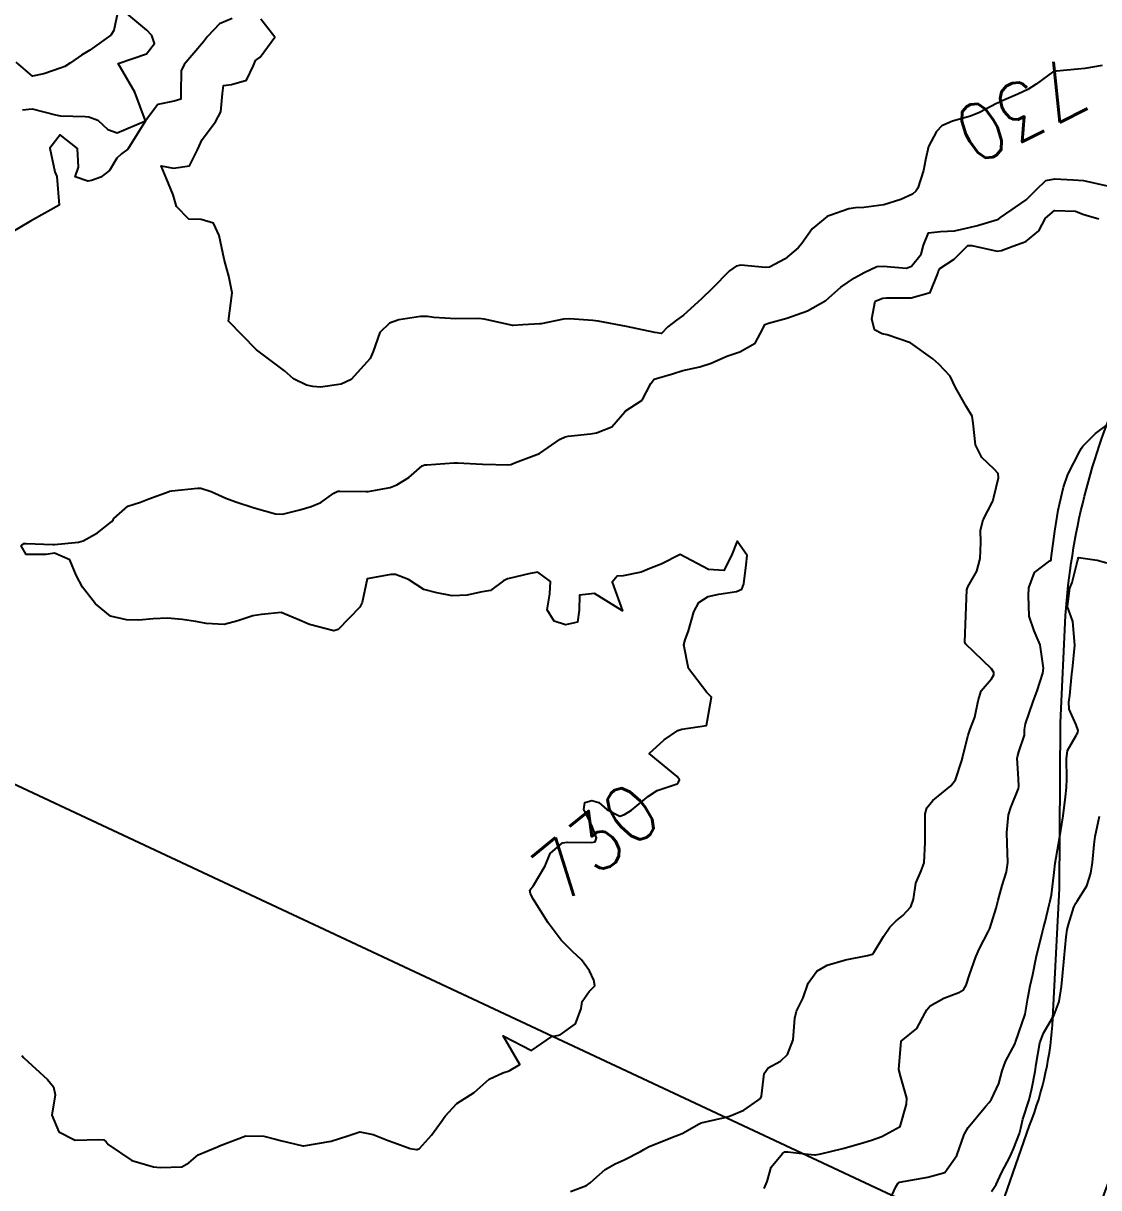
# Model space of a CAD drawing. Header units: metres. Extents: x 318500 to 325275, y 7408834 to 7428799.
# Drawn here: x 323941 to 324016.6, y 7420411.3 to 7420493.1 of the extents above; entities that cross this region are included whole.
import ezdxf
from ezdxf.enums import TextEntityAlignment as Align

# ---------------------------------------------------------------- set-up
doc = ezdxf.new("R2010")
doc.units = ezdxf.units.M
doc.header["$MEASUREMENT"] = 0
doc.layers.add('_TEXTO_CONGELA', color=45, linetype='Continuous', plot=False)
for name, color, linetype in [('Cotas', 45, 'Continuous'), ('Curvas de Nivel 1m', 11, 'Continuous'), ('Curvas de Nivel 5m', 15, 'Continuous'), ('Vias Primárias', 230, 'Continuous')]:
    doc.layers.add(name, color=color, linetype=linetype)
doc.styles.add('Style-STANDARD', font='STANDARD.shx')

msp = doc.modelspace()

# ---------------------------------------------------------------- linework, layer by layer
at = {"layer": '_TEXTO_CONGELA'}
msp.add_line((324298.389, 7420271.953), (323900.004, 7420458.511), dxfattribs=at)
at = {"layer": 'Curvas de Nivel 1m', "flags": 128}
for points, elevation in [([(323979.448, 7420410.996), (323980.583, 7420411.41), (323980.84, 7420411.593), (323981.087, 7420411.845), (323981.907, 7420412.53), (323982.606, 7420412.928), (323983.227, 7420413.205), (323984.386, 7420413.804), (323984.621, 7420413.944), (323984.953, 7420414.124), (323986.63, 7420414.812), (323987.316, 7420415.08), (323988.508, 7420415.751), (323988.596, 7420415.795), (323988.641, 7420415.812), (323990.194, 7420416.179), (323990.648, 7420416.279), (323991.646, 7420416.714), (323992.666, 7420417.424), (323992.818, 7420417.538), (323992.894, 7420417.688), (323993.086, 7420419.294), (323993.371, 7420419.683), (323994.223, 7420420.156), (323994.71, 7420420.63), (323995.113, 7420421.664), (323995.233, 7420423.172), (323995.364, 7420423.661), (323995.816, 7420424.603), (323996.183, 7420425.649), (323996.789, 7420426.496), (323997.521, 7420426.904), (323998.797, 7420427.27), (324000.353, 7420427.597), (324000.702, 7420427.691), (324000.803, 7420427.789), (324001.468, 7420428.932), (324001.918, 7420429.574), (324002.37, 7420430.034), (324002.842, 7420430.393), (324003.398, 7420431.008), (324003.575, 7420431.553), (324003.747, 7420432.676), (324004.131, 7420433.547), (324004.328, 7420434.106), (324004.397, 7420435.545), (324004.394, 7420436.069), (324004.409, 7420437.545), (324004.523, 7420437.966), (324004.949, 7420438.484), (324006.212, 7420439.521), (324006.538, 7420439.945), (324006.987, 7420441.294), (324007.026, 7420441.473), (324007.034, 7420441.509), (324007.433, 7420443.085), (324007.567, 7420443.502), (324007.888, 7420444.356), (324008.141, 7420445.493), (324008.334, 7420446.208), (324009.063, 7420447.045), (324009.231, 7420447.315), (324009.244, 7420447.478), (324009.074, 7420447.757), (324007.244, 7420449.508), (324007.203, 7420449.611), (324007.275, 7420451.508), (324007.341, 7420453.313), (324007.407, 7420453.506), (324008.049, 7420454.614), (324008.27, 7420455.494), (324008.318, 7420456.62), (324008.292, 7420457.494), (324008.487, 7420458.215), (324009.146, 7420459.481), (324009.172, 7420459.539), (324009.235, 7420459.828), (324009.553, 7420461.179), (324009.534, 7420461.477), (324009.263, 7420461.797), (324008.384, 7420462.606), (324007.947, 7420463.5), (324007.787, 7420465.019), (324007.707, 7420465.504), (324007.32, 7420466.163), (324006.532, 7420467.522), (324006.155, 7420468.335), (324005.356, 7420469.174), (324004.94, 7420469.544), (324003.377, 7420470.683), (324001.731, 7420471.239), (324001.386, 7420471.308), (324000.834, 7420471.598), (324000.641, 7420472.362), (324000.894, 7420473.598), (324001.422, 7420473.813), (324001.674, 7420473.837), (324003.423, 7420473.841), (324004.755, 7420474.218), (324005.305, 7420475.541), (324005.329, 7420475.654), (324005.446, 7420475.909), (324006.436, 7420476.545), (324007.411, 7420477.511), (324007.461, 7420477.519), (324007.693, 7420477.507), (324009.465, 7420477.127), (324009.773, 7420477.17), (324010.565, 7420477.469), (324011.233, 7420477.703), (324011.475, 7420477.808), (324012.389, 7420478.543), (324012.876, 7420479.439), (324013.505, 7420479.973), (324014.985, 7420479.936), (324015.503, 7420479.722), (324015.736, 7420479.64), (324016.628, 7420479.393)], 731), ([(323993.073, 7420411.195), (323993.281, 7420411.683), (323993.582, 7420412.704), (323994.373, 7420413.672), (323994.522, 7420413.77), (323994.621, 7420413.79), (323994.743, 7420413.79), (323995.946, 7420413.65), (323996.619, 7420413.564), (323996.695, 7420413.562), (323997.072, 7420413.633), (323998.624, 7420414.007), (323999.858, 7420414.367), (324000.635, 7420414.588), (324001.355, 7420414.863), (324002.65, 7420415.56), (324003.101, 7420417.12), (324003.115, 7420417.556), (324002.692, 7420419.025), (324002.547, 7420419.562), (324002.72, 7420421.56), (324003.82, 7420422.463), (324004.402, 7420423.543), (324004.52, 7420423.776), (324004.757, 7420424.035), (324005.705, 7420424.587), (324006.772, 7420424.979), (324007.099, 7420425.181), (324007.288, 7420425.502), (324007.524, 7420426.235), (324007.966, 7420427.493), (324008.217, 7420428.081), (324008.827, 7420429.26), (324008.908, 7420429.401), (324008.949, 7420429.479), (324009.403, 7420430.924), (324009.54, 7420431.473), (324009.821, 7420432.52), (324010.129, 7420433.468), (324010.229, 7420434.127), (324010.18, 7420435.467), (324010.153, 7420436.237), (324010.275, 7420437.467), (324010.425, 7420437.985), (324010.959, 7420439.337), (324010.984, 7420439.46), (324010.968, 7420440.004), (324010.885, 7420441.461), (324010.893, 7420441.559), (324010.997, 7420441.909), (324011.388, 7420443.081), (324011.398, 7420443.454), (324011.458, 7420443.887), (324011.995, 7420445.446), (324012.289, 7420446.203), (324012.687, 7420447.436), (324012.728, 7420447.783), (324012.487, 7420449.439), (324012.074, 7420450.41), (324011.72, 7420451.451), (324011.68, 7420452.914), (324011.707, 7420453.452), (324012.1, 7420454.512), (324013.179, 7420455.331), (324013.235, 7420455.373), (324013.257, 7420455.429), (324013.271, 7420455.518), (324013.527, 7420457.425), (324013.748, 7420458.897), (324013.876, 7420459.42), (324014.145, 7420460.518), (324014.443, 7420461.412), (324015.277, 7420463.051), (324015.401, 7420463.276), (324015.487, 7420463.398), (324016.395, 7420464.287), (324017.304, 7420464.981)], 732), ([(324001.544, 7420409.575), (324002.344, 7420411.32), (324002.476, 7420411.562), (324002.538, 7420411.614), (324002.591, 7420411.635), (324004.194, 7420411.938), (324004.597, 7420412.005), (324005.794, 7420412.331), (324006.62, 7420413.51), (324007.139, 7420415.006), (324007.417, 7420415.498), (324008.665, 7420416.98), (324008.897, 7420417.248), (324009.058, 7420417.476), (324009.579, 7420418.578), (324009.831, 7420419.469), (324010.049, 7420420.127), (324010.729, 7420421.402), (324010.745, 7420421.445), (324010.75, 7420421.46), (324010.765, 7420421.494), (324011.429, 7420423.45), (324011.629, 7420424.585), (324011.792, 7420425.445), (324011.983, 7420426.252), (324012.219, 7420427.439), (324012.651, 7420429.255), (324012.692, 7420429.432), (324012.72, 7420429.543), (324012.838, 7420429.958), (324013.123, 7420431.159), (324013.194, 7420431.425), (324013.289, 7420431.846), (324013.483, 7420433.421), (324013.551, 7420434.081), (324013.771, 7420435.417), (324013.955, 7420436.384), (324014.112, 7420437.412), (324014.276, 7420438.733), (324014.344, 7420439.409), (324014.369, 7420440.009), (324014.343, 7420441.41), (324014.412, 7420441.996), (324015.015, 7420443.062), (324015.152, 7420443.264), (324015.174, 7420443.398), (324015.024, 7420443.801), (324014.541, 7420444.913), (324014.516, 7420445.408), (324014.582, 7420445.872), (324014.727, 7420447.405), (324014.764, 7420447.715), (324014.942, 7420449.402), (324014.789, 7420451.077), (324014.679, 7420451.407), (324014.426, 7420452.115), (324014.568, 7420453.409), (324014.743, 7420453.82), (324015.141, 7420455.401), (324015.182, 7420455.567), (324016.507, 7420455.387), (324017.177, 7420455.207)], 733), ([(324009.069, 7420410.991), (324009.394, 7420411.472), (324009.775, 7420412.296), (324010.378, 7420413.462), (324010.461, 7420413.623), (324010.628, 7420413.998), (324011.041, 7420415.057), (324011.128, 7420415.453), (324011.284, 7420416.078), (324011.716, 7420417.444), (324011.898, 7420418.226), (324012.131, 7420419.439), (324012.212, 7420419.933), (324012.459, 7420421.434), (324012.737, 7420422.125), (324013.487, 7420423.419), (324013.819, 7420424.359), (324013.988, 7420425.412), (324014.068, 7420426.134), (324014.177, 7420427.409), (324014.321, 7420428.903), (324014.395, 7420429.407), (324014.475, 7420429.766), (324014.854, 7420430.976), (324014.993, 7420431.263), (324015.093, 7420431.398), (324015.777, 7420432.491), (324016.059, 7420433.388), (324016.163, 7420434.121), (324016.288, 7420435.386), (324016.356, 7420435.948), (324016.674, 7420437.383)], 734)]:
    msp.add_lwpolyline(points, dxfattribs=dict(at, elevation=elevation))
at = {"layer": 'Curvas de Nivel 5m', "elevation": 730, "flags": 128}
for points in [[(323940.92, 7420487.06), (323941.581, 7420487.126), (323943.235, 7420486.706), (323943.574, 7420486.637), (323945.329, 7420486.587), (323945.573, 7420486.564), (323946.215, 7420486.33), (323946.917, 7420485.673), (323947.561, 7420485.437), (323949.57, 7420486.28), (323948.806, 7420488.292), (323947.63, 7420490.31), (323949.637, 7420490.985), (323950.196, 7420491.723), (323950.008, 7420492.276), (323949.656, 7420492.657), (323947.68, 7420494.31), (323947.339, 7420492.63), (323947.119, 7420492.318), (323945.639, 7420491.251), (323945.071, 7420490.91), (323944.288, 7420490.353), (323943.889, 7420490.094), (323943.625, 7420490.008), (323942.415, 7420489.581), (323941.615, 7420489.421), (323940.475, 7420490.407)], [(323955.669, 7420493.492), (323954.763, 7420493.115), (323953.932, 7420492.226), (323953.646, 7420491.832), (323952.272, 7420490.25), (323952.07, 7420489.807), (323952.059, 7420488.253), (323952.049, 7420487.797), (323951.591, 7420487.671), (323950.427, 7420487.432), (323949.57, 7420486.28), (323948.316, 7420484.299), (323947.884, 7420483.966), (323947.54, 7420483.656), (323947.042, 7420482.803), (323946.412, 7420482.327), (323945.757, 7420482.095), (323945.516, 7420482.053), (323944.622, 7420482.349), (323944.844, 7420483.033), (323944.769, 7420484.348), (323943.559, 7420485.308), (323942.829, 7420484.371), (323943.194, 7420482.696), (323943.328, 7420482.363), (323943.49, 7420480.36), (323941.478, 7420479.225), (323940.08, 7420478.411)], [(324016.856, 7420490.177), (324015.638, 7420489.957), (324015.141, 7420489.911), (324013.635, 7420489.785), (324013.368, 7420489.7), (324013.001, 7420489.439), (324012.218, 7420488.855), (324011.615, 7420488.487), (324010.928, 7420488.152), (324009.601, 7420487.587), (324009.534, 7420487.558), (324009.41, 7420487.492), (324008.23, 7420486.867), (324007.591, 7420486.603), (324006.321, 7420486.263), (324005.584, 7420485.938), (324005.205, 7420485.546), (324004.641, 7420484.477), (324004.429, 7420483.551), (324004.291, 7420482.8), (324003.883, 7420481.556), (324003.749, 7420481.327), (324003.516, 7420481.13), (324002.683, 7420480.743), (324001.508, 7420480.373), (324000.079, 7420480.185), (323999.505, 7420480.157), (323999.041, 7420480.089), (323997.706, 7420479.638), (323997.556, 7420479.583), (323997.499, 7420479.551), (323996.455, 7420478.686), (323995.737, 7420477.666), (323995.622, 7420477.514), (323995.465, 7420477.357), (323994.549, 7420476.588), (323993.444, 7420475.995), (323993.183, 7420475.964), (323991.446, 7420476.124), (323991.099, 7420476.072), (323990.636, 7420475.732), (323989.427, 7420474.491), (323988.665, 7420473.761), (323987.403, 7420472.617), (323986.912, 7420472.27), (323986.296, 7420471.791), (323985.853, 7420471.325), (323985.384, 7420471.388), (323983.39, 7420471.83), (323981.395, 7420472.191), (323981.022, 7420472.237), (323979.397, 7420472.349), (323978.955, 7420472.328), (323977.392, 7420472.014), (323977.302, 7420472.001), (323976.108, 7420471.929), (323975.435, 7420471.894), (323975.389, 7420471.899), (323975.195, 7420471.942), (323973.396, 7420472.333), (323972.984, 7420472.379), (323971.395, 7420472.353), (323969.844, 7420472.46), (323969.395, 7420472.515), (323968.903, 7420472.517), (323967.393, 7420472.291), (323966.724, 7420472.05), (323966.046, 7420471.394), (323965.571, 7420470.067), (323965.355, 7420469.575), (323964.018, 7420468.09), (323963.327, 7420467.754), (323961.884, 7420467.555), (323961.325, 7420467.594), (323960.895, 7420467.696), (323959.977, 7420468.14), (323959.338, 7420468.707), (323957.36, 7420470.18), (323955.39, 7420472.2), (323955.663, 7420474.197), (323955.427, 7420475.367), (323955.182, 7420476.204), (323955.09, 7420476.56), (323954.736, 7420478.211), (323954.351, 7420479.09), (323953.481, 7420479.347), (323952.607, 7420479.369), (323951.75, 7420480.256), (323951.502, 7420481.083), (323951.02, 7420482.265), (323950.67, 7420483.131), (323951.53, 7420482.956), (323952.66, 7420483.117), (323953.214, 7420484.235), (323953.557, 7420484.979), (323954.491, 7420486.216), (323954.865, 7420486.927), (323954.975, 7420488.209), (323955.043, 7420488.774), (323955.61, 7420488.85), (323956.669, 7420489.135), (323957.162, 7420490.185), (323957.292, 7420490.525), (323957.636, 7420490.772), (323958.652, 7420492.165), (323957.669, 7420493.442)], [(323940.871, 7420420.557), (323941.007, 7420420.385), (323942.677, 7420418.86), (323943.1, 7420418.354), (323943.217, 7420417.796), (323942.975, 7420416.355), (323943.462, 7420415.181), (323944.623, 7420414.604), (323946.282, 7420414.655), (323946.623, 7420414.63), (323946.793, 7420414.479), (323946.944, 7420414.305), (323948.603, 7420413.167), (323950.129, 7420412.725), (323950.596, 7420412.67), (323952.117, 7420412.715), (323952.602, 7420413.003), (323953.261, 7420413.57), (323954.619, 7420414.132), (323954.668, 7420414.15), (323954.776, 7420414.198), (323956.627, 7420414.893), (323957.894, 7420414.891), (323958.625, 7420414.69), (323959.053, 7420414.572), (323960.621, 7420414.202), (323960.703, 7420414.201), (323962.624, 7420414.529), (323963.793, 7420414.914), (323964.631, 7420415.185), (323965.581, 7420415.008), (323966.625, 7420414.576), (323967.033, 7420414.443), (323968.183, 7420414.017), (323968.619, 7420413.937), (323968.683, 7420413.945), (323968.837, 7420414.008), (323969.674, 7420414.955), (323970.427, 7420415.992), (323970.516, 7420416.118), (323970.644, 7420416.287), (323971.465, 7420417.171), (323972.67, 7420417.96), (323973.737, 7420418.892), (323974.691, 7420419.342), (323975.152, 7420419.466), (323975.898, 7420419.918), (323974.72, 7420421.93), (323976.71, 7420420.91), (323978.143, 7420421.889), (323978.628, 7420421.975), (323978.722, 7420421.997), (323979.805, 7420422.792), (323980.206, 7420423.858), (323980.27, 7420424.345), (323980.768, 7420425.057), (323981.165, 7420425.455), (323981.099, 7420425.847), (323980.787, 7420426.515), (323980.222, 7420427.286), (323979.601, 7420427.868), (323978.812, 7420428.659), (323977.875, 7420429.894), (323976.854, 7420431.529), (323976.646, 7420431.912), (323976.592, 7420432.184), (323976.866, 7420432.517), (323977.681, 7420433.898), (323978.02, 7420434.766), (323978.904, 7420435.5), (323979.226, 7420435.555), (323980.905, 7420435.526), (323981.188, 7420435.574), (323981.295, 7420435.854), (323980.924, 7420436.787), (323980.406, 7420437.865), (323980.458, 7420438.352), (323980.946, 7420438.478), (323981.446, 7420438.353), (323982.005, 7420437.844), (323982.933, 7420437.392), (323983.265, 7420437.495), (323983.748, 7420437.818), (323984.95, 7420438.802), (323985.561, 7420439.187), (323986.959, 7420439.666), (323987.061, 7420439.778), (323987.123, 7420439.938), (323986.966, 7420440.169), (323984.99, 7420441.8), (323986.05, 7420442.744), (323987.014, 7420443.413), (323987.283, 7420443.509), (323989.02, 7420443.75), (323989.373, 7420445.745), (323989.045, 7420446.089), (323987.748, 7420447.77), (323987.433, 7420449.437), (323987.524, 7420449.774), (323987.757, 7420450.421), (323988.122, 7420451.765), (323988.482, 7420452.408), (323989.136, 7420452.834), (323989.887, 7420452.991), (323991.142, 7420453.179), (323991.518, 7420453.342), (323991.649, 7420453.715), (323991.82, 7420455.064), (323991.878, 7420455.713), (323991.19, 7420456.722), (323990.786, 7420455.726), (323990.247, 7420454.651), (323989.165, 7420454.722), (323987.18, 7420455.78), (323985.846, 7420455.117), (323985.166, 7420454.843), (323984.437, 7420454.535), (323983.157, 7420454.276), (323982.732, 7420454.26), (323982.399, 7420453.841), (323983.12, 7420451.83), (323981.138, 7420453.038), (323980.085, 7420452.921), (323980.067, 7420451.871), (323979.961, 7420451.022), (323979.11, 7420450.838), (323978.312, 7420451.092), (323977.827, 7420451.899), (323978.007, 7420453.027), (323978.041, 7420453.897), (323977.16, 7420454.553), (323976.619, 7420454.457), (323975.152, 7420454.092), (323975.029, 7420454.064), (323974.734, 7420453.944), (323973.839, 7420453.254), (323973.138, 7420453.131), (323972.188, 7420452.921), (323971.133, 7420452.888), (323970.048, 7420453.095), (323969.14, 7420453.337), (323968.053, 7420454.031), (323967.155, 7420454.38), (323966.82, 7420454.38), (323965.15, 7420454.07), (323964.794, 7420452.406), (323964.63, 7420452.077), (323963.104, 7420450.519), (323962.799, 7420450.407), (323961.108, 7420450.874), (323960.227, 7420451.249), (323959.116, 7420451.705), (323957.719, 7420451.559), (323957.113, 7420451.471), (323956.051, 7420451.128), (323955.107, 7420450.857), (323953.821, 7420450.933), (323953.108, 7420451.064), (323952.144, 7420451.205), (323951.106, 7420451.308), (323950.105, 7420451.265), (323949.103, 7420451.169), (323948.216, 7420451.181), (323947.107, 7420451.457), (323946.053, 7420452.321), (323945.137, 7420453.481), (323944.675, 7420454.337), (323944.233, 7420455.416), (323943.165, 7420455.874), (323942.582, 7420455.787), (323941.164, 7420455.79), (323940.811, 7420456.394), (323941.014, 7420456.55), (323941.173, 7420456.571), (323943.045, 7420456.488), (323943.172, 7420456.491), (323944.854, 7420456.655), (323945.176, 7420456.741), (323946.197, 7420457.308), (323947.197, 7420458.115), (323947.283, 7420458.225), (323947.34, 7420458.308), (323948.328, 7420459.179), (323949.218, 7420459.471), (323949.789, 7420459.706), (323951.229, 7420460.221), (323951.257, 7420460.233), (323951.405, 7420460.257), (323953.232, 7420460.458), (323953.453, 7420460.447), (323954.182, 7420460.216), (323955.223, 7420459.739), (323955.928, 7420459.485), (323957.213, 7420459.059), (323958.717, 7420458.648), (323959.207, 7420458.633), (323960.414, 7420458.93), (323961.216, 7420459.155), (323961.886, 7420459.447), (323962.8, 7420460.104), (323963.103, 7420460.23), (323963.232, 7420460.243), (323965.096, 7420460.208), (323965.232, 7420460.209), (323966.777, 7420460.507), (323967.24, 7420460.688), (323968.087, 7420461.192), (323969.022, 7420462.022), (323969.2, 7420462.081), (323969.261, 7420462.095), (323969.345, 7420462.103), (323971.262, 7420462.235), (323971.515, 7420462.238), (323973.262, 7420462.139), (323975.113, 7420462.09), (323975.262, 7420462.127), (323975.577, 7420462.249), (323977.27, 7420462.887), (323978.742, 7420463.888), (323979.093, 7420464.072), (323979.284, 7420464.119), (323980.869, 7420464.282), (323981.287, 7420464.338), (323982.369, 7420464.768), (323983.279, 7420465.83), (323983.293, 7420465.848), (323983.31, 7420465.858), (323984.489, 7420466.646), (323985.101, 7420467.804), (323985.343, 7420468.108), (323986.631, 7420468.503), (323987.349, 7420468.724), (323988.563, 7420468.973), (323989.355, 7420469.238), (323990.458, 7420469.734), (323991.365, 7420470.033), (323992.445, 7420470.638), (323993.002, 7420471.704), (323993.125, 7420471.972), (323993.395, 7420472.06), (323994.664, 7420472.418), (323995.405, 7420472.665), (323996.138, 7420472.93), (323997.42, 7420473.64), (323998.479, 7420474.58), (323999.436, 7420475.233), (324000.103, 7420475.61), (324001.009, 7420476.034), (324001.447, 7420476.06), (324003.085, 7420475.926), (324003.447, 7420476.056), (324004.112, 7420476.901), (324004.284, 7420477.552), (324004.629, 7420478.402), (324005.484, 7420478.496), (324006.471, 7420478.539), (324007.489, 7420478.773), (324008.079, 7420478.914), (324009.498, 7420479.347), (324009.584, 7420479.394), (324009.703, 7420479.478), (324011.513, 7420480.727), (324012.243, 7420481.449), (324012.88, 7420482.09), (324013.532, 7420482.211), (324014.814, 7420482.134), (324015.53, 7420482.094), (324017.202, 7420481.707)]]:
    msp.add_lwpolyline(points, dxfattribs=at)
at = {"layer": 'Vias Primárias'}
for points in [[(323415.833, 7419583.302), (323419.047, 7419572.746), (323421.03, 7419562.086), (323421.351, 7419557.374), (323421.618, 7419546.016), (323420.655, 7419534.774), (323419.854, 7419529.552), (323419.495, 7419524.986, 0.238184), (323422.135, 7419522.665), (323425.333, 7419521.775), (323439.384, 7419519.04), (323447.038, 7419517.341, 0.392019), (323449.506, 7419518.783), (323449.894, 7419520.081), (323454.112, 7419536.783), (323456.933, 7419548.508), (323462.14, 7419572.405), (323463.204, 7419579.599, 0.075507), (323463.151, 7419593.445, 0), (323461.926, 7419601.304, 0.173993), (323443.828, 7419629.608, 0.279998), (323404.325, 7419640.182, 0.277838)], [(323934.92, 7420316.776, 0), (323936.242, 7420308.849)], [(323715.644, 7420145.548, 0), (323709.04, 7420132.939)], [(324019.466, 7420417.454, 0), (324015.133, 7420405.899, -0.120493), (324007.713, 7420395.018, -0.022495), (323996.849, 7420386.098), (323984.604, 7420377.447), (323972.795, 7420368.971), (323964.814, 7420362.762), (323955.729, 7420355.778, 0.020617), (323947.976, 7420349.293, 0.107062), (323944.544, 7420344.482, 0.526071), (323949.969, 7420339.837), (323959.168, 7420342.775), (323971.679, 7420346.203), (323987.029, 7420348.584), (324006.366, 7420351.404), (324030.189, 7420353.454)], [(323939.281, 7420278.615, 0), (323933.27, 7420270.921)], [(323840.737, 7420005.613, 0), (323839.679, 7420000.995, -0.226003)], [(323831.088, 7420001.787, 0), (323833.844, 7420008.443, 0.220888)], [(323927.417, 7420317.977, -0.122987), (323929.49, 7420333.329, -0.04556), (323935.224, 7420344.616, -0.087042), (323948.192, 7420358.97), (323955.085, 7420364.346), (323970.809, 7420376.169), (323987.57, 7420388.425), (323996.313, 7420394.968, 0.137348), (324009.225, 7420408.402), (324011.752, 7420415.641, 0.081264), (324013.39, 7420423.179), (324013.863, 7420432.297), (324013.922, 7420443.951), (324014.275, 7420451.487, -0.089316), (324018.415, 7420467.93), (324024.07, 7420484.547), (324026.399, 7420492.655), (324028.385, 7420502.082, 0.075008)]]:
    msp.add_lwpolyline(points, format="xyb", dxfattribs=at)

# ---------------------------------------------------------------- texts
at = {"layer": 'Cotas', "style": 'Style-STANDARD'}
for rotation, p in [(207.19221, (324011.156, 7420487.01, 730)), (38.76061, (323981.248, 7420435.593, 730))]:
    msp.add_text('730', height=4, rotation=rotation, dxfattribs=at).set_placement(p, align=Align.MIDDLE_CENTER)

doc.saveas('drawing.dxf')
